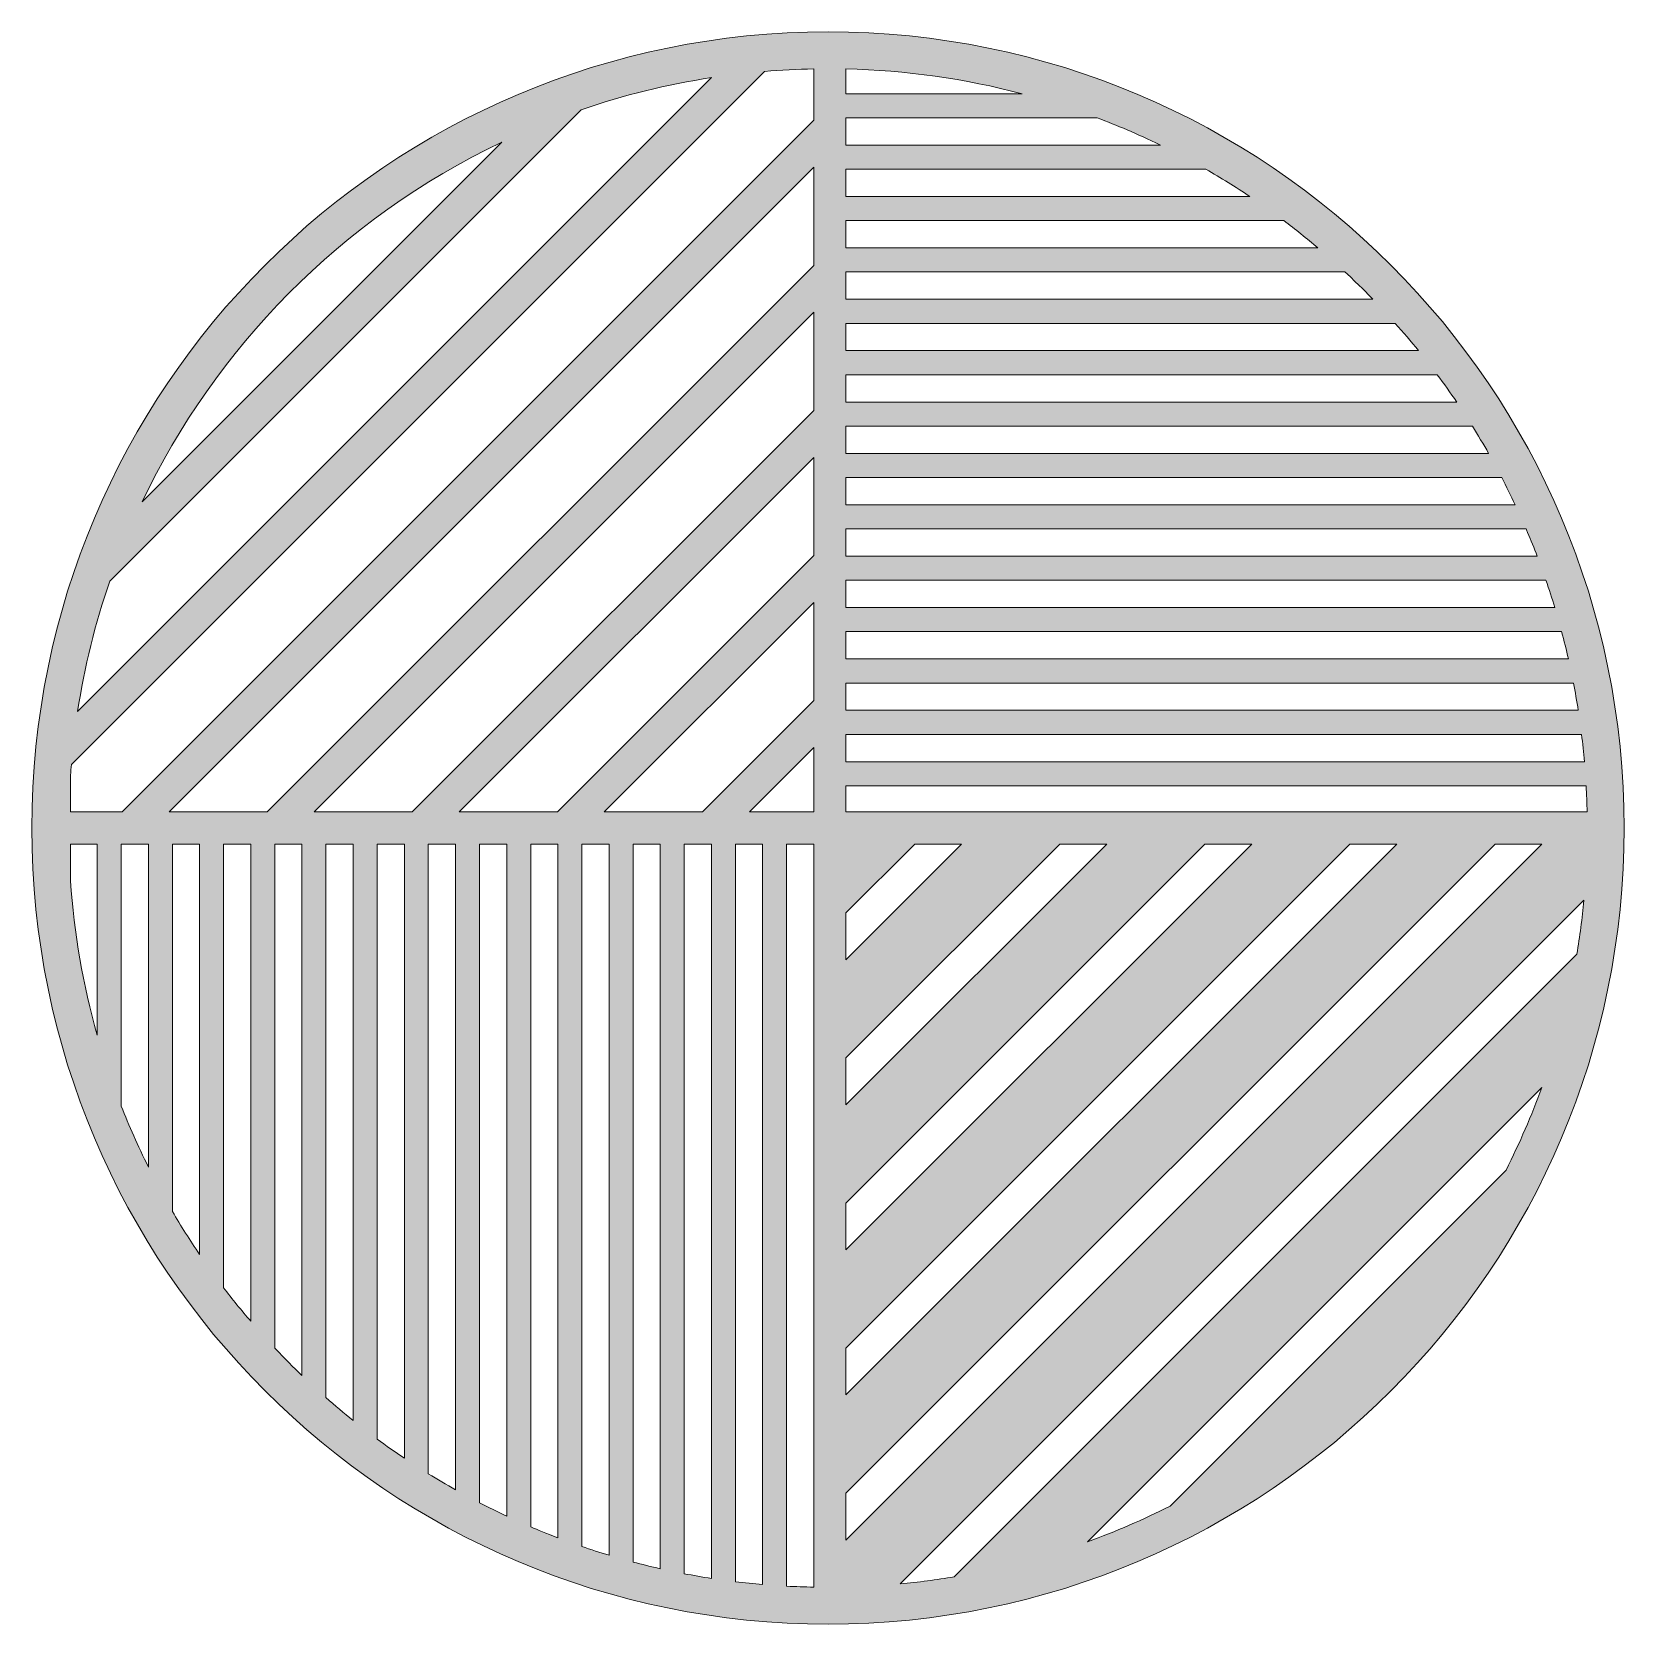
# Model space of a CAD drawing. Header units: inches. Extents: x 0 to 6, y -6 to 0.
import ezdxf

# ---------------------------------------------------------------- set-up
doc = ezdxf.new("R2010")
doc.units = ezdxf.units.IN
doc.header["$MEASUREMENT"] = 0
doc.layers.add('11-1 - Coasters Laser Cut', color=7, linetype='Continuous', lineweight=0)

msp = doc.modelspace()

# ---------------------------------------------------------------- hatches: boundary and pattern name
at = {"layer": '11-1 - Coasters Laser Cut', "true_color": 0x1d1d1b, "transparency": 33554687}
h = msp.add_hatch(color=250, dxfattribs=at)
h.dxf.hatch_style = 2
edge = h.paths.add_edge_path()
edge.add_spline(control_points=[(5.5548, -4.2893), (5.5548, -4.2893), (4.2893, -5.5548), (4.2893, -5.5548), (4.1861, -5.607), (4.0851, -5.6507), (3.9775, -5.6898), (3.9775, -5.6898), (5.6898, -3.9775), (5.6898, -3.9775), (5.6507, -4.085), (5.607, -4.1859), (5.5548, -4.2893)], knot_values=[0, 0, 0, 0, 1, 1, 1, 2, 2, 2, 3, 3, 3, 4, 4, 4, 4], degree=3, periodic=0)
edge = h.paths.add_edge_path()
edge.add_spline(control_points=[(1.8798, -5.6335), (1.8798, -5.6335), (1.8798, -3.0604), (1.8798, -3.0604), (1.8798, -3.0604), (1.9822, -3.0604), (1.9822, -3.0604), (1.9822, -3.0604), (1.9822, -5.6747), (1.9822, -5.6747), (1.9347, -5.6565), (1.9081, -5.6456), (1.8798, -5.6335)], knot_values=[0, 0, 0, 0, 1, 1, 1, 2, 2, 2, 3, 3, 3, 4, 4, 4, 4], degree=3, periodic=0)
edge = h.paths.add_edge_path()
edge.add_spline(control_points=[(0.9154, -4.9595), (0.9154, -4.9595), (0.9154, -3.0604), (0.9154, -3.0604), (0.9154, -3.0604), (1.0179, -3.0604), (1.0179, -3.0604), (1.0179, -3.0604), (1.0179, -5.0631), (1.0179, -5.0631), (0.9829, -5.0294), (0.9582, -5.0049), (0.9154, -4.9595)], knot_values=[0, 0, 0, 0, 1, 1, 1, 2, 2, 2, 3, 3, 3, 4, 4, 4, 4], degree=3, periodic=0)
edge = h.paths.add_edge_path()
edge.add_spline(control_points=[(0.3368, -4.048), (0.3368, -4.048), (0.3368, -3.0604), (0.3368, -3.0604), (0.3368, -3.0604), (0.4393, -3.0604), (0.4393, -3.0604), (0.4393, -3.0604), (0.4393, -4.2775), (0.4393, -4.2775), (0.3986, -4.196), (0.3663, -4.1228), (0.3368, -4.048)], knot_values=[0, 0, 0, 0, 1, 1, 1, 2, 2, 2, 3, 3, 3, 4, 4, 4, 4], degree=3, periodic=0)
edge = h.paths.add_edge_path()
edge.add_spline(control_points=[(1.7705, -0.4158), (1.7705, -0.4158), (0.4158, -1.7705), (0.4158, -1.7705), (0.6903, -1.1939), (1.1635, -0.7048), (1.7705, -0.4158)], knot_values=[0, 0, 0, 0, 1, 1, 1, 2, 2, 2, 2], degree=3, periodic=0)
edge = h.paths.add_edge_path()
edge.add_spline(control_points=[(4.2524, -0.4269), (4.2524, -0.4269), (3.0675, -0.4269), (3.0675, -0.4269), (3.0675, -0.4269), (3.0675, -0.324), (3.0675, -0.324), (3.0675, -0.324), (4.0143, -0.324), (4.0143, -0.324), (4.0907, -0.353), (4.1604, -0.3821), (4.2524, -0.4269)], knot_values=[0, 0, 0, 0, 1, 1, 1, 2, 2, 2, 3, 3, 3, 4, 4, 4, 4], degree=3, periodic=0)
edge = h.paths.add_edge_path()
edge.add_spline(control_points=[(5.0531, -1.0077), (5.0531, -1.0077), (3.0675, -1.0077), (3.0675, -1.0077), (3.0675, -1.0077), (3.0675, -0.9049), (3.0675, -0.9049), (3.0675, -0.9049), (4.9481, -0.9049), (4.9481, -0.9049), (5.0057, -0.9585), (5.0303, -0.9843), (5.0531, -1.0077)], knot_values=[0, 0, 0, 0, 1, 1, 1, 2, 2, 2, 3, 3, 3, 4, 4, 4, 4], degree=3, periodic=0)
edge = h.paths.add_edge_path()
edge.add_spline(control_points=[(5.8482, -3.2724), (5.8418, -3.3407), (5.8329, -3.4085), (5.8217, -3.4758), (5.8217, -3.4758), (3.4758, -5.8217), (3.4758, -5.8217), (3.4085, -5.8329), (3.3407, -5.8418), (3.2724, -5.8482), (3.2724, -5.8482), (5.8482, -3.2724), (5.8482, -3.2724)], knot_values=[0, 0, 0, 0, 1, 1, 1, 2, 2, 2, 3, 3, 3, 4, 4, 4, 4], degree=3, periodic=0)
edge = h.paths.add_edge_path()
edge.add_spline(control_points=[(2.8441, -5.8569), (2.8441, -5.8569), (2.8441, -3.0604), (2.8441, -3.0604), (2.8441, -3.0604), (2.9465, -3.0604), (2.9465, -3.0604), (2.9465, -3.0604), (2.9465, -5.8605), (2.9465, -5.8605), (2.9123, -5.8598), (2.8782, -5.8587), (2.8441, -5.8569)], knot_values=[0, 0, 0, 0, 1, 1, 1, 2, 2, 2, 3, 3, 3, 4, 4, 4, 4], degree=3, periodic=0)
edge = h.paths.add_edge_path()
edge.add_spline(control_points=[(2.6513, -3.0604), (2.6513, -3.0604), (2.7537, -3.0604), (2.7537, -3.0604), (2.7537, -3.0604), (2.7537, -5.8505), (2.7537, -5.8505), (2.7195, -5.8476), (2.6853, -5.8442), (2.6513, -5.8401), (2.6513, -5.8401), (2.6513, -3.0604), (2.6513, -3.0604)], knot_values=[0, 0, 0, 0, 1, 1, 1, 2, 2, 2, 3, 3, 3, 4, 4, 4, 4], degree=3, periodic=0)
edge = h.paths.add_edge_path()
edge.add_spline(control_points=[(2.4584, -3.0604), (2.4584, -3.0604), (2.5608, -3.0604), (2.5608, -3.0604), (2.5608, -3.0604), (2.5608, -5.8277), (2.5608, -5.8277), (2.5266, -5.8224), (2.4924, -5.8164), (2.4584, -5.8099), (2.4584, -5.8099), (2.4584, -3.0604), (2.4584, -3.0604)], knot_values=[0, 0, 0, 0, 1, 1, 1, 2, 2, 2, 3, 3, 3, 4, 4, 4, 4], degree=3, periodic=0)
edge = h.paths.add_edge_path()
edge.add_spline(control_points=[(2.2655, -3.0604), (2.2655, -3.0604), (2.368, -3.0604), (2.368, -3.0604), (2.368, -3.0604), (2.368, -5.7912), (2.368, -5.7912), (2.3337, -5.7834), (2.2995, -5.7749), (2.2655, -5.7659), (2.2655, -5.7659), (2.2655, -3.0604), (2.2655, -3.0604)], knot_values=[0, 0, 0, 0, 1, 1, 1, 2, 2, 2, 3, 3, 3, 4, 4, 4, 4], degree=3, periodic=0)
edge = h.paths.add_edge_path()
edge.add_spline(control_points=[(2.1751, -3.0604), (2.1751, -3.0604), (2.1751, -5.7404), (2.1751, -5.7404), (2.1408, -5.73), (2.1066, -5.7191), (2.0726, -5.7074), (2.0726, -5.7074), (2.0726, -3.0604), (2.0726, -3.0604), (2.0726, -3.0604), (2.1751, -3.0604), (2.1751, -3.0604)], knot_values=[0, 0, 0, 0, 1, 1, 1, 2, 2, 2, 3, 3, 3, 4, 4, 4, 4], degree=3, periodic=0)
edge = h.paths.add_edge_path()
edge.add_spline(control_points=[(2.9465, -2.6967), (2.9465, -2.6967), (2.9465, -2.9396), (2.9465, -2.9396), (2.9465, -2.9396), (2.7036, -2.9396), (2.7036, -2.9396), (2.7036, -2.9396), (2.9465, -2.6967), (2.9465, -2.6967)], knot_values=[0, 0, 0, 0, 1, 1, 1, 2, 2, 2, 3, 3, 3, 3], degree=3, periodic=0)
edge = h.paths.add_edge_path()
edge.add_spline(control_points=[(2.5269, -2.9396), (2.5269, -2.9396), (2.1569, -2.9396), (2.1569, -2.9396), (2.1569, -2.9396), (2.9465, -2.15), (2.9465, -2.15), (2.9465, -2.15), (2.9465, -2.5199), (2.9465, -2.5199), (2.9465, -2.5199), (2.5269, -2.9396), (2.5269, -2.9396)], knot_values=[0, 0, 0, 0, 1, 1, 1, 2, 2, 2, 3, 3, 3, 4, 4, 4, 4], degree=3, periodic=0)
edge = h.paths.add_edge_path()
edge.add_spline(control_points=[(1.6103, -2.9396), (1.6103, -2.9396), (2.9465, -1.6033), (2.9465, -1.6033), (2.9465, -1.6033), (2.9465, -1.9732), (2.9465, -1.9732), (2.9465, -1.9732), (1.9802, -2.9396), (1.9802, -2.9396), (1.9802, -2.9396), (1.6103, -2.9396), (1.6103, -2.9396)], knot_values=[0, 0, 0, 0, 1, 1, 1, 2, 2, 2, 3, 3, 3, 4, 4, 4, 4], degree=3, periodic=0)
edge = h.paths.add_edge_path()
edge.add_spline(control_points=[(1.494, -3.0604), (1.494, -3.0604), (1.5965, -3.0604), (1.5965, -3.0604), (1.5965, -3.0604), (1.5965, -5.4939), (1.5965, -5.4939), (1.5619, -5.4744), (1.5278, -5.4542), (1.494, -5.4333), (1.494, -5.4333), (1.494, -3.0604), (1.494, -3.0604)], knot_values=[0, 0, 0, 0, 1, 1, 1, 2, 2, 2, 3, 3, 3, 4, 4, 4, 4], degree=3, periodic=0)
edge = h.paths.add_edge_path()
edge.add_spline(control_points=[(1.3012, -3.0604), (1.3012, -3.0604), (1.4036, -3.0604), (1.4036, -3.0604), (1.4036, -3.0604), (1.4036, -5.375), (1.4036, -5.375), (1.369, -5.3517), (1.3348, -5.3274), (1.3012, -5.3025), (1.3012, -5.3025), (1.3012, -3.0604), (1.3012, -3.0604)], knot_values=[0, 0, 0, 0, 1, 1, 1, 2, 2, 2, 3, 3, 3, 4, 4, 4, 4], degree=3, periodic=0)
edge = h.paths.add_edge_path()
edge.add_spline(control_points=[(1.1083, -3.0604), (1.1083, -3.0604), (1.2108, -3.0604), (1.2108, -3.0604), (1.2108, -3.0604), (1.2108, -5.2327), (1.2108, -5.2327), (1.176, -5.2048), (1.1419, -5.176), (1.1083, -5.1463), (1.1083, -5.1463), (1.1083, -3.0604), (1.1083, -3.0604)], knot_values=[0, 0, 0, 0, 1, 1, 1, 2, 2, 2, 3, 3, 3, 4, 4, 4, 4], degree=3, periodic=0)
edge = h.paths.add_edge_path()
edge.add_spline(control_points=[(2.9465, -1.0566), (2.9465, -1.0566), (2.9465, -1.4265), (2.9465, -1.4265), (2.9465, -1.4265), (1.4335, -2.9396), (1.4335, -2.9396), (1.4335, -2.9396), (1.0636, -2.9396), (1.0636, -2.9396), (1.0636, -2.9396), (2.9465, -1.0566), (2.9465, -1.0566)], knot_values=[0, 0, 0, 0, 1, 1, 1, 2, 2, 2, 3, 3, 3, 4, 4, 4, 4], degree=3, periodic=0)
edge = h.paths.add_edge_path()
edge.add_spline(control_points=[(3.0675, -1.2013), (3.0675, -1.2013), (3.0675, -1.0985), (3.0675, -1.0985), (3.0675, -1.0985), (5.1376, -1.0985), (5.1376, -1.0985), (5.1676, -1.1321), (5.1968, -1.1664), (5.2251, -1.2013), (5.2251, -1.2013), (3.0675, -1.2013), (3.0675, -1.2013)], knot_values=[0, 0, 0, 0, 1, 1, 1, 2, 2, 2, 3, 3, 3, 4, 4, 4, 4], degree=3, periodic=0)
edge = h.paths.add_edge_path()
edge.add_spline(control_points=[(3.0675, -1.3949), (3.0675, -1.3949), (3.0675, -1.2921), (3.0675, -1.2921), (3.0675, -1.2921), (5.2959, -1.2921), (5.2959, -1.2921), (5.3211, -1.3258), (5.3454, -1.3601), (5.369, -1.3949), (5.369, -1.3949), (3.0675, -1.3949), (3.0675, -1.3949)], knot_values=[0, 0, 0, 0, 1, 1, 1, 2, 2, 2, 3, 3, 3, 4, 4, 4, 4], degree=3, periodic=0)
edge = h.paths.add_edge_path()
edge.add_spline(control_points=[(3.0675, -1.5885), (3.0675, -1.5885), (3.0675, -1.4857), (3.0675, -1.4857), (3.0675, -1.4857), (5.428, -1.4857), (5.428, -1.4857), (5.4492, -1.5195), (5.4697, -1.5538), (5.4894, -1.5885), (5.4894, -1.5885), (3.0675, -1.5885), (3.0675, -1.5885)], knot_values=[0, 0, 0, 0, 1, 1, 1, 2, 2, 2, 3, 3, 3, 4, 4, 4, 4], degree=3, periodic=0)
edge = h.paths.add_edge_path()
edge.add_spline(control_points=[(3.0675, -1.7821), (3.0675, -1.7821), (3.0675, -1.6793), (3.0675, -1.6793), (3.0675, -1.6793), (5.5387, -1.6793), (5.5387, -1.6793), (5.5563, -1.7132), (5.5733, -1.7475), (5.5896, -1.7821), (5.5896, -1.7821), (3.0675, -1.7821), (3.0675, -1.7821)], knot_values=[0, 0, 0, 0, 1, 1, 1, 2, 2, 2, 3, 3, 3, 4, 4, 4, 4], degree=3, periodic=0)
edge = h.paths.add_edge_path()
edge.add_spline(control_points=[(3.0675, -2.1694), (3.0675, -2.1694), (3.0675, -2.0665), (3.0675, -2.0665), (3.0675, -2.0665), (5.7053, -2.0665), (5.7053, -2.0665), (5.7171, -2.1006), (5.7282, -2.1349), (5.7387, -2.1694), (5.7387, -2.1694), (3.0675, -2.1694), (3.0675, -2.1694)], knot_values=[0, 0, 0, 0, 1, 1, 1, 2, 2, 2, 3, 3, 3, 4, 4, 4, 4], degree=3, periodic=0)
edge = h.paths.add_edge_path()
edge.add_spline(control_points=[(3.0675, -2.363), (3.0675, -2.363), (3.0675, -2.2601), (3.0675, -2.2601), (3.0675, -2.2601), (5.7645, -2.2601), (5.7645, -2.2601), (5.7736, -2.2943), (5.7823, -2.3285), (5.7901, -2.363), (5.7901, -2.363), (3.0675, -2.363), (3.0675, -2.363)], knot_values=[0, 0, 0, 0, 1, 1, 1, 2, 2, 2, 3, 3, 3, 4, 4, 4, 4], degree=3, periodic=0)
edge = h.paths.add_edge_path()
edge.add_spline(control_points=[(3.0675, -2.5566), (3.0675, -2.5566), (3.0675, -2.4537), (3.0675, -2.4537), (3.0675, -2.4537), (5.809, -2.4537), (5.809, -2.4537), (5.8156, -2.4879), (5.8216, -2.5222), (5.827, -2.5566), (5.827, -2.5566), (3.0675, -2.5566), (3.0675, -2.5566)], knot_values=[0, 0, 0, 0, 1, 1, 1, 2, 2, 2, 3, 3, 3, 4, 4, 4, 4], degree=3, periodic=0)
edge = h.paths.add_edge_path()
edge.add_spline(control_points=[(3.0675, -2.7502), (3.0675, -2.7502), (3.0675, -2.6473), (3.0675, -2.6473), (3.0675, -2.6473), (5.8396, -2.6473), (5.8396, -2.6473), (5.8438, -2.6815), (5.8473, -2.7158), (5.8502, -2.7502), (5.8502, -2.7502), (3.0675, -2.7502), (3.0675, -2.7502)], knot_values=[0, 0, 0, 0, 1, 1, 1, 2, 2, 2, 3, 3, 3, 4, 4, 4, 4], degree=3, periodic=0)
edge = h.paths.add_edge_path()
edge.add_spline(control_points=[(3.0675, -2.9396), (3.0675, -2.9396), (3.0675, -2.8409), (3.0675, -2.8409), (3.0675, -2.8409), (5.8567, -2.8409), (5.8567, -2.8409), (5.8584, -2.8737), (5.8597, -2.9066), (5.8604, -2.9396), (5.8604, -2.9396), (3.0675, -2.9396), (3.0675, -2.9396)], knot_values=[0, 0, 0, 0, 1, 1, 1, 2, 2, 2, 3, 3, 3, 4, 4, 4, 4], degree=3, periodic=0)
edge = h.paths.add_edge_path()
edge.add_spline(control_points=[(5.5135, -3.0604), (5.5135, -3.0604), (5.6903, -3.0604), (5.6903, -3.0604), (5.6903, -3.0604), (3.0675, -5.6832), (3.0675, -5.6832), (3.0675, -5.6832), (3.0675, -5.5065), (3.0675, -5.5065), (3.0675, -5.5065), (5.5135, -3.0604), (5.5135, -3.0604)], knot_values=[0, 0, 0, 0, 1, 1, 1, 2, 2, 2, 3, 3, 3, 4, 4, 4, 4], degree=3, periodic=0)
edge = h.paths.add_edge_path()
edge.add_spline(control_points=[(4.9668, -3.0604), (4.9668, -3.0604), (5.1436, -3.0604), (5.1436, -3.0604), (5.1436, -3.0604), (3.0675, -5.1365), (3.0675, -5.1365), (3.0675, -5.1365), (3.0675, -4.9599), (3.0675, -4.9599), (3.0675, -4.9599), (4.9668, -3.0604), (4.9668, -3.0604)], knot_values=[0, 0, 0, 0, 1, 1, 1, 2, 2, 2, 3, 3, 3, 4, 4, 4, 4], degree=3, periodic=0)
edge = h.paths.add_edge_path()
edge.add_spline(control_points=[(4.4201, -3.0604), (4.4201, -3.0604), (4.5969, -3.0604), (4.5969, -3.0604), (4.5969, -3.0604), (3.0675, -4.5899), (3.0675, -4.5899), (3.0675, -4.5899), (3.0675, -4.4131), (3.0675, -4.4131), (3.0675, -4.4131), (4.4201, -3.0604), (4.4201, -3.0604)], knot_values=[0, 0, 0, 0, 1, 1, 1, 2, 2, 2, 3, 3, 3, 4, 4, 4, 4], degree=3, periodic=0)
edge = h.paths.add_edge_path()
edge.add_spline(control_points=[(3.0675, -3.4965), (3.0675, -3.4965), (3.0675, -3.3197), (3.0675, -3.3197), (3.0675, -3.3197), (3.3268, -3.0604), (3.3268, -3.0604), (3.3268, -3.0604), (3.5035, -3.0604), (3.5035, -3.0604), (3.5035, -3.0604), (3.0675, -3.4965), (3.0675, -3.4965)], knot_values=[0, 0, 0, 0, 1, 1, 1, 2, 2, 2, 3, 3, 3, 4, 4, 4, 4], degree=3, periodic=0)
edge = h.paths.add_edge_path()
edge.add_spline(control_points=[(3.8735, -3.0604), (3.8735, -3.0604), (4.0503, -3.0604), (4.0503, -3.0604), (4.0503, -3.0604), (3.0675, -4.0432), (3.0675, -4.0432), (3.0675, -4.0432), (3.0675, -3.8664), (3.0675, -3.8664), (3.0675, -3.8664), (3.8735, -3.0604), (3.8735, -3.0604)], knot_values=[0, 0, 0, 0, 1, 1, 1, 2, 2, 2, 3, 3, 3, 4, 4, 4, 4], degree=3, periodic=0)
edge = h.paths.add_edge_path()
edge.add_spline(control_points=[(5.6364, -1.8864), (5.6489, -1.916), (5.6607, -1.9458), (5.6722, -1.9758), (5.6722, -1.9758), (3.0675, -1.9758), (3.0675, -1.9758), (3.0675, -1.9758), (3.0675, -1.8729), (3.0675, -1.8729), (3.0675, -1.8729), (5.6305, -1.8729), (5.6305, -1.8729), (5.6324, -1.8774), (5.6345, -1.8819), (5.6364, -1.8864)], knot_values=[0, 0, 0, 0, 1, 1, 1, 2, 2, 2, 3, 3, 3, 4, 4, 4, 5, 5, 5, 5], degree=3, periodic=0)
edge = h.paths.add_edge_path()
edge.add_spline(control_points=[(4.7173, -0.7112), (4.7611, -0.7442), (4.804, -0.7785), (4.8459, -0.8141), (4.8459, -0.8141), (3.0675, -0.8141), (3.0675, -0.8141), (3.0675, -0.8141), (3.0675, -0.7112), (3.0675, -0.7112), (3.0675, -0.7112), (4.7173, -0.7112), (4.7173, -0.7112)], knot_values=[0, 0, 0, 0, 1, 1, 1, 2, 2, 2, 3, 3, 3, 4, 4, 4, 4], degree=3, periodic=0)
edge = h.paths.add_edge_path()
edge.add_spline(control_points=[(3.0675, -0.6205), (3.0675, -0.6205), (3.0675, -0.5176), (3.0675, -0.5176), (3.0675, -0.5176), (4.424, -0.5176), (4.424, -0.5176), (4.4804, -0.55), (4.5356, -0.5843), (4.5895, -0.6205), (4.5895, -0.6205), (3.0675, -0.6205), (3.0675, -0.6205)], knot_values=[0, 0, 0, 0, 1, 1, 1, 2, 2, 2, 3, 3, 3, 4, 4, 4, 4], degree=3, periodic=0)
edge = h.paths.add_edge_path()
edge.add_spline(control_points=[(3.7314, -0.2333), (3.7314, -0.2333), (3.0675, -0.2333), (3.0675, -0.2333), (3.0675, -0.2333), (3.0675, -0.1397), (3.0675, -0.1397), (3.2937, -0.1449), (3.5157, -0.1763), (3.7314, -0.2333)], knot_values=[0, 0, 0, 0, 1, 1, 1, 2, 2, 2, 3, 3, 3, 3], degree=3, periodic=0)
edge = h.paths.add_edge_path()
edge.add_spline(control_points=[(2.0694, -0.2937), (2.2294, -0.2386), (2.3935, -0.1981), (2.5606, -0.1724), (2.5606, -0.1724), (0.1724, -2.5606), (0.1724, -2.5606), (0.1981, -2.3935), (0.2386, -2.2294), (0.2937, -2.0694), (0.2937, -2.0694), (2.0694, -0.2937), (2.0694, -0.2937)], knot_values=[0, 0, 0, 0, 1, 1, 1, 2, 2, 2, 3, 3, 3, 4, 4, 4, 4], degree=3, periodic=0)
edge = h.paths.add_edge_path()
edge.add_spline(control_points=[(0.1458, -2.9396), (0.1458, -2.9396), (0.1458, -2.8006), (0.1458, -2.8006), (0.1467, -2.7873), (0.1478, -2.7741), (0.1489, -2.7609), (0.1489, -2.7609), (2.7609, -0.1489), (2.7609, -0.1489), (2.8224, -0.1438), (2.8843, -0.1407), (2.9465, -0.1395), (2.9465, -0.1395), (2.9465, -0.3332), (2.9465, -0.3332), (2.9465, -0.3332), (0.3401, -2.9396), (0.3401, -2.9396), (0.3401, -2.9396), (0.1458, -2.9396), (0.1458, -2.9396)], knot_values=[0, 0, 0, 0, 1, 1, 1, 2, 2, 2, 3, 3, 3, 4, 4, 4, 5, 5, 5, 6, 6, 6, 7, 7, 7, 7], degree=3, periodic=0)
edge = h.paths.add_edge_path()
edge.add_spline(control_points=[(0.2464, -3.7802), (0.1929, -3.5911), (0.1594, -3.3971), (0.1458, -3.1994), (0.1458, -3.1994), (0.1458, -3.0604), (0.1458, -3.0604), (0.1458, -3.0604), (0.2464, -3.0604), (0.2464, -3.0604), (0.2464, -3.0604), (0.2464, -3.7802), (0.2464, -3.7802)], knot_values=[0, 0, 0, 0, 1, 1, 1, 2, 2, 2, 3, 3, 3, 4, 4, 4, 4], degree=3, periodic=0)
edge = h.paths.add_edge_path()
edge.add_spline(control_points=[(0.5169, -2.9396), (0.5169, -2.9396), (2.9465, -0.5099), (2.9465, -0.5099), (2.9465, -0.5099), (2.9465, -0.8799), (2.9465, -0.8799), (2.9465, -0.8799), (0.8868, -2.9396), (0.8868, -2.9396), (0.8868, -2.9396), (0.5169, -2.9396), (0.5169, -2.9396)], knot_values=[0, 0, 0, 0, 1, 1, 1, 2, 2, 2, 3, 3, 3, 4, 4, 4, 4], degree=3, periodic=0)
edge = h.paths.add_edge_path()
edge.add_spline(control_points=[(0.825, -4.8589), (0.7896, -4.8175), (0.7555, -4.7753), (0.7226, -4.7321), (0.7226, -4.7321), (0.7226, -3.0604), (0.7226, -3.0604), (0.7226, -3.0604), (0.825, -3.0604), (0.825, -3.0604), (0.825, -3.0604), (0.825, -4.8589), (0.825, -4.8589)], knot_values=[0, 0, 0, 0, 1, 1, 1, 2, 2, 2, 3, 3, 3, 4, 4, 4, 4], degree=3, periodic=0)
edge = h.paths.add_edge_path()
edge.add_spline(control_points=[(0.6322, -4.6068), (0.5962, -4.5539), (0.5621, -4.4998), (0.5297, -4.4445), (0.5297, -4.4445), (0.5297, -3.0604), (0.5297, -3.0604), (0.5297, -3.0604), (0.6322, -3.0604), (0.6322, -3.0604), (0.6322, -3.0604), (0.6322, -4.6068), (0.6322, -4.6068)], knot_values=[0, 0, 0, 0, 1, 1, 1, 2, 2, 2, 3, 3, 3, 4, 4, 4, 4], degree=3, periodic=0)
edge = h.paths.add_edge_path()
edge.add_spline(control_points=[(1.7894, -5.593), (1.7549, -5.5769), (1.7207, -5.5601), (1.6869, -5.5427), (1.6869, -5.5427), (1.6869, -3.0604), (1.6869, -3.0604), (1.6869, -3.0604), (1.7894, -3.0604), (1.7894, -3.0604), (1.7894, -3.0604), (1.7894, -5.593), (1.7894, -5.593)], knot_values=[0, 0, 0, 0, 1, 1, 1, 2, 2, 2, 3, 3, 3, 4, 4, 4, 4], degree=3, periodic=0)
edge = h.paths.add_edge_path()
edge.add_spline(control_points=[(3, 0), (1.3432, 0), (0, -1.3432), (0, -3), (0, -4.6566), (1.3433, -6), (3, -6), (4.6566, -6), (6, -4.6567), (6, -3), (6, -1.3434), (4.6567, 0), (3, 0)], knot_values=[0, 0, 0, 0, 1, 1, 1, 2, 2, 2, 3, 3, 3, 4, 4, 4, 4], degree=3, periodic=0)

# ---------------------------------------------------------------- linework, layer by layer
at = {"layer": '11-1 - Coasters Laser Cut'}
for points, knots in [([(3, 0), (1.3432, 0), (0, -1.3432), (0, -3), (0, -4.6566), (1.3433, -6), (3, -6), (4.6566, -6), (6, -4.6567), (6, -3), (6, -1.3434), (4.6567, 0), (3, 0)], [0, 0, 0, 0, 1, 1, 1, 2, 2, 2, 3, 3, 3, 4, 4, 4, 4]), ([(0.1458, -2.9396), (0.1458, -2.9396), (0.1458, -2.8006), (0.1458, -2.8006), (0.1467, -2.7873), (0.1478, -2.7741), (0.1489, -2.7609), (0.1489, -2.7609), (2.7609, -0.1489), (2.7609, -0.1489), (2.8224, -0.1438), (2.8843, -0.1407), (2.9465, -0.1395), (2.9465, -0.1395), (2.9465, -0.3332), (2.9465, -0.3332), (2.9465, -0.3332), (0.3401, -2.9396), (0.3401, -2.9396), (0.3401, -2.9396), (0.1458, -2.9396), (0.1458, -2.9396)], [0, 0, 0, 0, 1, 1, 1, 2, 2, 2, 3, 3, 3, 4, 4, 4, 5, 5, 5, 6, 6, 6, 7, 7, 7, 7]), ([(2.0694, -0.2937), (2.2294, -0.2386), (2.3935, -0.1981), (2.5606, -0.1724), (2.5606, -0.1724), (0.1724, -2.5606), (0.1724, -2.5606), (0.1981, -2.3935), (0.2386, -2.2294), (0.2937, -2.0694), (0.2937, -2.0694), (2.0694, -0.2937), (2.0694, -0.2937)], [0, 0, 0, 0, 1, 1, 1, 2, 2, 2, 3, 3, 3, 4, 4, 4, 4]), ([(3.7314, -0.2333), (3.7314, -0.2333), (3.0675, -0.2333), (3.0675, -0.2333), (3.0675, -0.2333), (3.0675, -0.1397), (3.0675, -0.1397), (3.2937, -0.1449), (3.5157, -0.1763), (3.7314, -0.2333)], [0, 0, 0, 0, 1, 1, 1, 2, 2, 2, 3, 3, 3, 3]), ([(4.2524, -0.4269), (4.2524, -0.4269), (3.0675, -0.4269), (3.0675, -0.4269), (3.0675, -0.4269), (3.0675, -0.324), (3.0675, -0.324), (3.0675, -0.324), (4.0143, -0.324), (4.0143, -0.324), (4.0907, -0.353), (4.1604, -0.3821), (4.2524, -0.4269)], [0, 0, 0, 0, 1, 1, 1, 2, 2, 2, 3, 3, 3, 4, 4, 4, 4]), ([(1.7705, -0.4158), (1.7705, -0.4158), (0.4158, -1.7705), (0.4158, -1.7705), (0.6903, -1.1939), (1.1635, -0.7048), (1.7705, -0.4158)], [0, 0, 0, 0, 1, 1, 1, 2, 2, 2, 2]), ([(0.5169, -2.9396), (0.5169, -2.9396), (2.9465, -0.5099), (2.9465, -0.5099), (2.9465, -0.5099), (2.9465, -0.8799), (2.9465, -0.8799), (2.9465, -0.8799), (0.8868, -2.9396), (0.8868, -2.9396), (0.8868, -2.9396), (0.5169, -2.9396), (0.5169, -2.9396)], [0, 0, 0, 0, 1, 1, 1, 2, 2, 2, 3, 3, 3, 4, 4, 4, 4]), ([(3.0675, -0.6205), (3.0675, -0.6205), (3.0675, -0.5176), (3.0675, -0.5176), (3.0675, -0.5176), (4.424, -0.5176), (4.424, -0.5176), (4.4804, -0.55), (4.5356, -0.5843), (4.5895, -0.6205), (4.5895, -0.6205), (3.0675, -0.6205), (3.0675, -0.6205)], [0, 0, 0, 0, 1, 1, 1, 2, 2, 2, 3, 3, 3, 4, 4, 4, 4]), ([(4.7173, -0.7112), (4.7611, -0.7442), (4.804, -0.7785), (4.8459, -0.8141), (4.8459, -0.8141), (3.0675, -0.8141), (3.0675, -0.8141), (3.0675, -0.8141), (3.0675, -0.7112), (3.0675, -0.7112), (3.0675, -0.7112), (4.7173, -0.7112), (4.7173, -0.7112)], [0, 0, 0, 0, 1, 1, 1, 2, 2, 2, 3, 3, 3, 4, 4, 4, 4]), ([(5.0531, -1.0077), (5.0531, -1.0077), (3.0675, -1.0077), (3.0675, -1.0077), (3.0675, -1.0077), (3.0675, -0.9049), (3.0675, -0.9049), (3.0675, -0.9049), (4.9481, -0.9049), (4.9481, -0.9049), (5.0057, -0.9585), (5.0303, -0.9843), (5.0531, -1.0077)], [0, 0, 0, 0, 1, 1, 1, 2, 2, 2, 3, 3, 3, 4, 4, 4, 4]), ([(2.9465, -1.0566), (2.9465, -1.0566), (2.9465, -1.4265), (2.9465, -1.4265), (2.9465, -1.4265), (1.4335, -2.9396), (1.4335, -2.9396), (1.4335, -2.9396), (1.0636, -2.9396), (1.0636, -2.9396), (1.0636, -2.9396), (2.9465, -1.0566), (2.9465, -1.0566)], [0, 0, 0, 0, 1, 1, 1, 2, 2, 2, 3, 3, 3, 4, 4, 4, 4]), ([(3.0675, -1.2013), (3.0675, -1.2013), (3.0675, -1.0985), (3.0675, -1.0985), (3.0675, -1.0985), (5.1376, -1.0985), (5.1376, -1.0985), (5.1676, -1.1321), (5.1968, -1.1664), (5.2251, -1.2013), (5.2251, -1.2013), (3.0675, -1.2013), (3.0675, -1.2013)], [0, 0, 0, 0, 1, 1, 1, 2, 2, 2, 3, 3, 3, 4, 4, 4, 4]), ([(3.0675, -1.3949), (3.0675, -1.3949), (3.0675, -1.2921), (3.0675, -1.2921), (3.0675, -1.2921), (5.2959, -1.2921), (5.2959, -1.2921), (5.3211, -1.3258), (5.3454, -1.3601), (5.369, -1.3949), (5.369, -1.3949), (3.0675, -1.3949), (3.0675, -1.3949)], [0, 0, 0, 0, 1, 1, 1, 2, 2, 2, 3, 3, 3, 4, 4, 4, 4]), ([(3.0675, -1.5885), (3.0675, -1.5885), (3.0675, -1.4857), (3.0675, -1.4857), (3.0675, -1.4857), (5.428, -1.4857), (5.428, -1.4857), (5.4492, -1.5195), (5.4697, -1.5538), (5.4894, -1.5885), (5.4894, -1.5885), (3.0675, -1.5885), (3.0675, -1.5885)], [0, 0, 0, 0, 1, 1, 1, 2, 2, 2, 3, 3, 3, 4, 4, 4, 4]), ([(1.6103, -2.9396), (1.6103, -2.9396), (2.9465, -1.6033), (2.9465, -1.6033), (2.9465, -1.6033), (2.9465, -1.9732), (2.9465, -1.9732), (2.9465, -1.9732), (1.9802, -2.9396), (1.9802, -2.9396), (1.9802, -2.9396), (1.6103, -2.9396), (1.6103, -2.9396)], [0, 0, 0, 0, 1, 1, 1, 2, 2, 2, 3, 3, 3, 4, 4, 4, 4]), ([(3.0675, -1.7821), (3.0675, -1.7821), (3.0675, -1.6793), (3.0675, -1.6793), (3.0675, -1.6793), (5.5387, -1.6793), (5.5387, -1.6793), (5.5563, -1.7132), (5.5733, -1.7475), (5.5896, -1.7821), (5.5896, -1.7821), (3.0675, -1.7821), (3.0675, -1.7821)], [0, 0, 0, 0, 1, 1, 1, 2, 2, 2, 3, 3, 3, 4, 4, 4, 4]), ([(5.6364, -1.8864), (5.6489, -1.916), (5.6607, -1.9458), (5.6722, -1.9758), (5.6722, -1.9758), (3.0675, -1.9758), (3.0675, -1.9758), (3.0675, -1.9758), (3.0675, -1.8729), (3.0675, -1.8729), (3.0675, -1.8729), (5.6305, -1.8729), (5.6305, -1.8729), (5.6324, -1.8774), (5.6345, -1.8819), (5.6364, -1.8864)], [0, 0, 0, 0, 1, 1, 1, 2, 2, 2, 3, 3, 3, 4, 4, 4, 5, 5, 5, 5]), ([(3.0675, -2.1694), (3.0675, -2.1694), (3.0675, -2.0665), (3.0675, -2.0665), (3.0675, -2.0665), (5.7053, -2.0665), (5.7053, -2.0665), (5.7171, -2.1006), (5.7282, -2.1349), (5.7387, -2.1694), (5.7387, -2.1694), (3.0675, -2.1694), (3.0675, -2.1694)], [0, 0, 0, 0, 1, 1, 1, 2, 2, 2, 3, 3, 3, 4, 4, 4, 4]), ([(2.5269, -2.9396), (2.5269, -2.9396), (2.1569, -2.9396), (2.1569, -2.9396), (2.1569, -2.9396), (2.9465, -2.15), (2.9465, -2.15), (2.9465, -2.15), (2.9465, -2.5199), (2.9465, -2.5199), (2.9465, -2.5199), (2.5269, -2.9396), (2.5269, -2.9396)], [0, 0, 0, 0, 1, 1, 1, 2, 2, 2, 3, 3, 3, 4, 4, 4, 4]), ([(3.0675, -2.363), (3.0675, -2.363), (3.0675, -2.2601), (3.0675, -2.2601), (3.0675, -2.2601), (5.7645, -2.2601), (5.7645, -2.2601), (5.7736, -2.2943), (5.7823, -2.3285), (5.7901, -2.363), (5.7901, -2.363), (3.0675, -2.363), (3.0675, -2.363)], [0, 0, 0, 0, 1, 1, 1, 2, 2, 2, 3, 3, 3, 4, 4, 4, 4]), ([(3.0675, -2.5566), (3.0675, -2.5566), (3.0675, -2.4537), (3.0675, -2.4537), (3.0675, -2.4537), (5.809, -2.4537), (5.809, -2.4537), (5.8156, -2.4879), (5.8216, -2.5222), (5.827, -2.5566), (5.827, -2.5566), (3.0675, -2.5566), (3.0675, -2.5566)], [0, 0, 0, 0, 1, 1, 1, 2, 2, 2, 3, 3, 3, 4, 4, 4, 4]), ([(2.9465, -2.6967), (2.9465, -2.6967), (2.9465, -2.9396), (2.9465, -2.9396), (2.9465, -2.9396), (2.7036, -2.9396), (2.7036, -2.9396), (2.7036, -2.9396), (2.9465, -2.6967), (2.9465, -2.6967)], [0, 0, 0, 0, 1, 1, 1, 2, 2, 2, 3, 3, 3, 3]), ([(3.0675, -2.7502), (3.0675, -2.7502), (3.0675, -2.6473), (3.0675, -2.6473), (3.0675, -2.6473), (5.8396, -2.6473), (5.8396, -2.6473), (5.8438, -2.6815), (5.8473, -2.7158), (5.8502, -2.7502), (5.8502, -2.7502), (3.0675, -2.7502), (3.0675, -2.7502)], [0, 0, 0, 0, 1, 1, 1, 2, 2, 2, 3, 3, 3, 4, 4, 4, 4]), ([(3.0675, -2.9396), (3.0675, -2.9396), (3.0675, -2.8409), (3.0675, -2.8409), (3.0675, -2.8409), (5.8567, -2.8409), (5.8567, -2.8409), (5.8584, -2.8737), (5.8597, -2.9066), (5.8604, -2.9396), (5.8604, -2.9396), (3.0675, -2.9396), (3.0675, -2.9396)], [0, 0, 0, 0, 1, 1, 1, 2, 2, 2, 3, 3, 3, 4, 4, 4, 4]), ([(0.2464, -3.7802), (0.1929, -3.5911), (0.1594, -3.3971), (0.1458, -3.1994), (0.1458, -3.1994), (0.1458, -3.0604), (0.1458, -3.0604), (0.1458, -3.0604), (0.2464, -3.0604), (0.2464, -3.0604), (0.2464, -3.0604), (0.2464, -3.7802), (0.2464, -3.7802)], [0, 0, 0, 0, 1, 1, 1, 2, 2, 2, 3, 3, 3, 4, 4, 4, 4]), ([(0.3368, -4.048), (0.3368, -4.048), (0.3368, -3.0604), (0.3368, -3.0604), (0.3368, -3.0604), (0.4393, -3.0604), (0.4393, -3.0604), (0.4393, -3.0604), (0.4393, -4.2775), (0.4393, -4.2775), (0.3986, -4.196), (0.3663, -4.1228), (0.3368, -4.048)], [0, 0, 0, 0, 1, 1, 1, 2, 2, 2, 3, 3, 3, 4, 4, 4, 4]), ([(0.6322, -4.6068), (0.5962, -4.5539), (0.5621, -4.4998), (0.5297, -4.4445), (0.5297, -4.4445), (0.5297, -3.0604), (0.5297, -3.0604), (0.5297, -3.0604), (0.6322, -3.0604), (0.6322, -3.0604), (0.6322, -3.0604), (0.6322, -4.6068), (0.6322, -4.6068)], [0, 0, 0, 0, 1, 1, 1, 2, 2, 2, 3, 3, 3, 4, 4, 4, 4]), ([(0.825, -4.8589), (0.7896, -4.8175), (0.7555, -4.7753), (0.7226, -4.7321), (0.7226, -4.7321), (0.7226, -3.0604), (0.7226, -3.0604), (0.7226, -3.0604), (0.825, -3.0604), (0.825, -3.0604), (0.825, -3.0604), (0.825, -4.8589), (0.825, -4.8589)], [0, 0, 0, 0, 1, 1, 1, 2, 2, 2, 3, 3, 3, 4, 4, 4, 4]), ([(0.9154, -4.9595), (0.9154, -4.9595), (0.9154, -3.0604), (0.9154, -3.0604), (0.9154, -3.0604), (1.0179, -3.0604), (1.0179, -3.0604), (1.0179, -3.0604), (1.0179, -5.0631), (1.0179, -5.0631), (0.9829, -5.0294), (0.9582, -5.0049), (0.9154, -4.9595)], [0, 0, 0, 0, 1, 1, 1, 2, 2, 2, 3, 3, 3, 4, 4, 4, 4]), ([(1.1083, -3.0604), (1.1083, -3.0604), (1.2108, -3.0604), (1.2108, -3.0604), (1.2108, -3.0604), (1.2108, -5.2327), (1.2108, -5.2327), (1.176, -5.2048), (1.1419, -5.176), (1.1083, -5.1463), (1.1083, -5.1463), (1.1083, -3.0604), (1.1083, -3.0604)], [0, 0, 0, 0, 1, 1, 1, 2, 2, 2, 3, 3, 3, 4, 4, 4, 4]), ([(1.3012, -3.0604), (1.3012, -3.0604), (1.4036, -3.0604), (1.4036, -3.0604), (1.4036, -3.0604), (1.4036, -5.375), (1.4036, -5.375), (1.369, -5.3517), (1.3348, -5.3274), (1.3012, -5.3025), (1.3012, -5.3025), (1.3012, -3.0604), (1.3012, -3.0604)], [0, 0, 0, 0, 1, 1, 1, 2, 2, 2, 3, 3, 3, 4, 4, 4, 4]), ([(1.494, -3.0604), (1.494, -3.0604), (1.5965, -3.0604), (1.5965, -3.0604), (1.5965, -3.0604), (1.5965, -5.4939), (1.5965, -5.4939), (1.5619, -5.4744), (1.5278, -5.4542), (1.494, -5.4333), (1.494, -5.4333), (1.494, -3.0604), (1.494, -3.0604)], [0, 0, 0, 0, 1, 1, 1, 2, 2, 2, 3, 3, 3, 4, 4, 4, 4]), ([(1.7894, -5.593), (1.7549, -5.5769), (1.7207, -5.5601), (1.6869, -5.5427), (1.6869, -5.5427), (1.6869, -3.0604), (1.6869, -3.0604), (1.6869, -3.0604), (1.7894, -3.0604), (1.7894, -3.0604), (1.7894, -3.0604), (1.7894, -5.593), (1.7894, -5.593)], [0, 0, 0, 0, 1, 1, 1, 2, 2, 2, 3, 3, 3, 4, 4, 4, 4]), ([(1.8798, -5.6335), (1.8798, -5.6335), (1.8798, -3.0604), (1.8798, -3.0604), (1.8798, -3.0604), (1.9822, -3.0604), (1.9822, -3.0604), (1.9822, -3.0604), (1.9822, -5.6747), (1.9822, -5.6747), (1.9347, -5.6565), (1.9081, -5.6456), (1.8798, -5.6335)], [0, 0, 0, 0, 1, 1, 1, 2, 2, 2, 3, 3, 3, 4, 4, 4, 4]), ([(2.1751, -3.0604), (2.1751, -3.0604), (2.1751, -5.7404), (2.1751, -5.7404), (2.1408, -5.73), (2.1066, -5.7191), (2.0726, -5.7074), (2.0726, -5.7074), (2.0726, -3.0604), (2.0726, -3.0604), (2.0726, -3.0604), (2.1751, -3.0604), (2.1751, -3.0604)], [0, 0, 0, 0, 1, 1, 1, 2, 2, 2, 3, 3, 3, 4, 4, 4, 4]), ([(2.2655, -3.0604), (2.2655, -3.0604), (2.368, -3.0604), (2.368, -3.0604), (2.368, -3.0604), (2.368, -5.7912), (2.368, -5.7912), (2.3337, -5.7834), (2.2995, -5.7749), (2.2655, -5.7659), (2.2655, -5.7659), (2.2655, -3.0604), (2.2655, -3.0604)], [0, 0, 0, 0, 1, 1, 1, 2, 2, 2, 3, 3, 3, 4, 4, 4, 4]), ([(2.4584, -3.0604), (2.4584, -3.0604), (2.5608, -3.0604), (2.5608, -3.0604), (2.5608, -3.0604), (2.5608, -5.8277), (2.5608, -5.8277), (2.5266, -5.8224), (2.4924, -5.8164), (2.4584, -5.8099), (2.4584, -5.8099), (2.4584, -3.0604), (2.4584, -3.0604)], [0, 0, 0, 0, 1, 1, 1, 2, 2, 2, 3, 3, 3, 4, 4, 4, 4]), ([(2.6513, -3.0604), (2.6513, -3.0604), (2.7537, -3.0604), (2.7537, -3.0604), (2.7537, -3.0604), (2.7537, -5.8505), (2.7537, -5.8505), (2.7195, -5.8476), (2.6853, -5.8442), (2.6513, -5.8401), (2.6513, -5.8401), (2.6513, -3.0604), (2.6513, -3.0604)], [0, 0, 0, 0, 1, 1, 1, 2, 2, 2, 3, 3, 3, 4, 4, 4, 4]), ([(2.8441, -5.8569), (2.8441, -5.8569), (2.8441, -3.0604), (2.8441, -3.0604), (2.8441, -3.0604), (2.9465, -3.0604), (2.9465, -3.0604), (2.9465, -3.0604), (2.9465, -5.8605), (2.9465, -5.8605), (2.9123, -5.8598), (2.8782, -5.8587), (2.8441, -5.8569)], [0, 0, 0, 0, 1, 1, 1, 2, 2, 2, 3, 3, 3, 4, 4, 4, 4]), ([(5.5135, -3.0604), (5.5135, -3.0604), (5.6903, -3.0604), (5.6903, -3.0604), (5.6903, -3.0604), (3.0675, -5.6832), (3.0675, -5.6832), (3.0675, -5.6832), (3.0675, -5.5065), (3.0675, -5.5065), (3.0675, -5.5065), (5.5135, -3.0604), (5.5135, -3.0604)], [0, 0, 0, 0, 1, 1, 1, 2, 2, 2, 3, 3, 3, 4, 4, 4, 4]), ([(4.9668, -3.0604), (4.9668, -3.0604), (5.1436, -3.0604), (5.1436, -3.0604), (5.1436, -3.0604), (3.0675, -5.1365), (3.0675, -5.1365), (3.0675, -5.1365), (3.0675, -4.9599), (3.0675, -4.9599), (3.0675, -4.9599), (4.9668, -3.0604), (4.9668, -3.0604)], [0, 0, 0, 0, 1, 1, 1, 2, 2, 2, 3, 3, 3, 4, 4, 4, 4]), ([(4.4201, -3.0604), (4.4201, -3.0604), (4.5969, -3.0604), (4.5969, -3.0604), (4.5969, -3.0604), (3.0675, -4.5899), (3.0675, -4.5899), (3.0675, -4.5899), (3.0675, -4.4131), (3.0675, -4.4131), (3.0675, -4.4131), (4.4201, -3.0604), (4.4201, -3.0604)], [0, 0, 0, 0, 1, 1, 1, 2, 2, 2, 3, 3, 3, 4, 4, 4, 4]), ([(3.0675, -3.4965), (3.0675, -3.4965), (3.0675, -3.3197), (3.0675, -3.3197), (3.0675, -3.3197), (3.3268, -3.0604), (3.3268, -3.0604), (3.3268, -3.0604), (3.5035, -3.0604), (3.5035, -3.0604), (3.5035, -3.0604), (3.0675, -3.4965), (3.0675, -3.4965)], [0, 0, 0, 0, 1, 1, 1, 2, 2, 2, 3, 3, 3, 4, 4, 4, 4]), ([(3.8735, -3.0604), (3.8735, -3.0604), (4.0503, -3.0604), (4.0503, -3.0604), (4.0503, -3.0604), (3.0675, -4.0432), (3.0675, -4.0432), (3.0675, -4.0432), (3.0675, -3.8664), (3.0675, -3.8664), (3.0675, -3.8664), (3.8735, -3.0604), (3.8735, -3.0604)], [0, 0, 0, 0, 1, 1, 1, 2, 2, 2, 3, 3, 3, 4, 4, 4, 4]), ([(5.8482, -3.2724), (5.8418, -3.3407), (5.8329, -3.4085), (5.8217, -3.4758), (5.8217, -3.4758), (3.4758, -5.8217), (3.4758, -5.8217), (3.4085, -5.8329), (3.3407, -5.8418), (3.2724, -5.8482), (3.2724, -5.8482), (5.8482, -3.2724), (5.8482, -3.2724)], [0, 0, 0, 0, 1, 1, 1, 2, 2, 2, 3, 3, 3, 4, 4, 4, 4]), ([(5.5548, -4.2893), (5.5548, -4.2893), (4.2893, -5.5548), (4.2893, -5.5548), (4.1861, -5.607), (4.0851, -5.6507), (3.9775, -5.6898), (3.9775, -5.6898), (5.6898, -3.9775), (5.6898, -3.9775), (5.6507, -4.085), (5.607, -4.1859), (5.5548, -4.2893)], [0, 0, 0, 0, 1, 1, 1, 2, 2, 2, 3, 3, 3, 4, 4, 4, 4])]:
    msp.add_open_spline(points, degree=3, knots=knots, dxfattribs=at)

doc.saveas('drawing.dxf')
